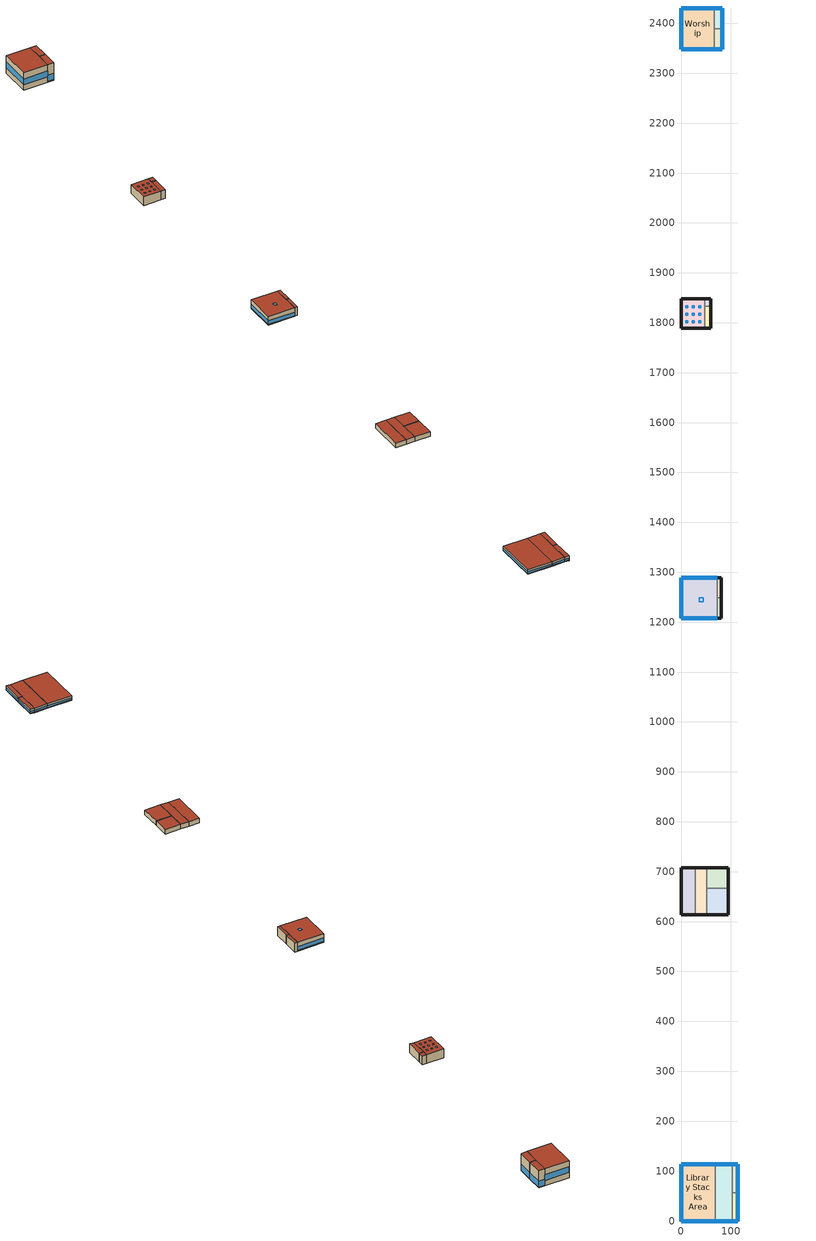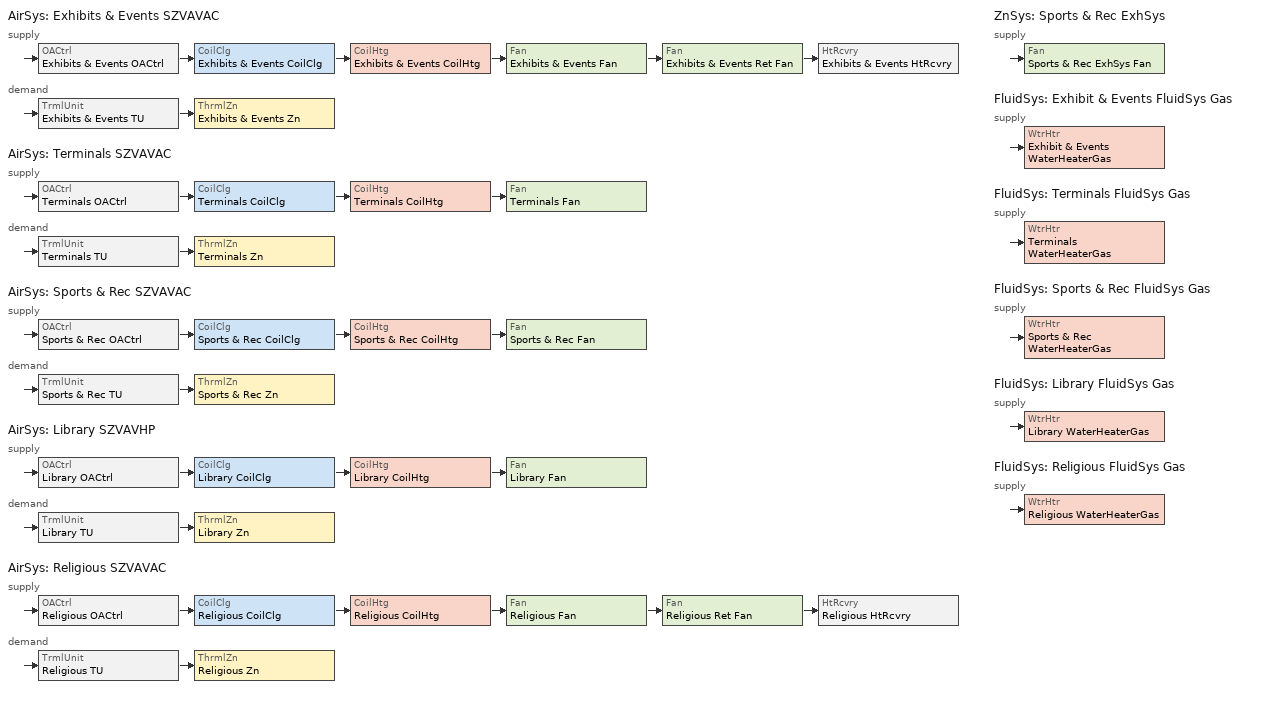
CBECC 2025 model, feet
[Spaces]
Conference Room
 floor ground (SlabOnOrBelowGradeF073): 114,57 114,0 102.6,0 102.6,57 z0
 wall outside (MetalFrameWallU055): 102.6,0 114,0 114,57 z0:13
 wall to Library Reading Area (MetalFrameWallInterior): 102.6,57 102.6,0 z0:13
 wall to Lobby Main Entry (MetalFrameWallInterior): 114,57 102.6,57 z0:13
 window (FixedWindowU034): 102.68,0 113.92,0 z2.49:7.11; 114,0.08 114,56.92 z2.49:7.06
 roof outside (FlatNonresWoodFramingAndOtherRoofU034): 114,0 114,57 102.6,57 102.6,0 z13
Library Reading Area
 floor ground (SlabOnOrBelowGradeF073): 102.6,114 102.6,0 68.4,0 68.4,114 z0
 wall outside (MetalFrameWallU055): 102.6,114 68.4,114 / 68.4,0 102.6,0 z0:13
 wall to Lobby Main Entry (MetalFrameWallInterior): 102.6,57 102.6,114 z0:13
 wall to Library Stacks Area (MetalFrameWallInterior): 68.4,114 68.4,0 z0:13
 window (FixedWindowU034): 102.52,114 68.48,114 / 68.48,0 102.52,0 z2.49:7.07
 roof outside (FlatNonresWoodFramingAndOtherRoofU034): 102.6,0 102.6,114 68.4,114 68.4,0 z13
Lobby Main Entry
 floor ground (SlabOnOrBelowGradeF073): 114,114 114,57 102.6,57 102.6,114 z0
 wall outside (MetalFrameWallU055): 114,57 114,114 102.6,114 z0:13
 window (FixedWindowU034): 113.92,114 102.68,114 z2.49:7.11; 114,57.08 114,113.92 z2.49:7.06
 roof outside (FlatNonresWoodFramingAndOtherRoofU034): 114,57 114,114 102.6,114 102.6,57 z13
Library Stacks Area
 floor ground (SlabOnOrBelowGradeF073): 68.4,114 68.4,0 0,0 0,114 z0
 wall outside (MetalFrameWallU055): 68.4,114 0,114 0,0 68.4,0 z0:13
 window (FixedWindowU034): 0.08,0 68.32,0 / 0,113.92 0,0.08 / 68.32,114 0.08,114 z2.49:7.05
 roof outside (FlatNonresWoodFramingAndOtherRoofU034): 68.4,0 68.4,114 0,114 0,0 z13
Convention Conference Multipurpose and Meeting Area
 floor ground (SlabOnOrBelowGradeF073): 28.3,708.3 28.3,614 0,614 0,708.3 z0
 wall outside (MetalFrameWallU055): 28.3,708.3 0,708.3 0,614 28.3,614 z0:13
 wall to Theater Area Motion Pictures (MetalFrameWallInterior): 28.3,614 28.3,708.3 z0:13
 roof outside (FlatNonresWoodFramingAndOtherRoofU034): 28.3,614 28.3,708.3 0,708.3 0,614 z13
Theater Area Motion Pictures
 floor ground (SlabOnOrBelowGradeF073): 51.9,708.3 51.9,614 28.3,614 28.3,708.3 z0
 wall outside (MetalFrameWallU055): 28.3,614 51.9,614 / 51.9,708.3 28.3,708.3 z0:13
 wall to Museum Area Exhibition Display (MetalFrameWallInterior): 51.9,666.4 51.9,708.3 z0:13
 wall to Auditorium Area (MetalFrameWallInterior): 51.9,614 51.9,666.4 z0:13
 roof outside (FlatNonresWoodFramingAndOtherRoofU034): 51.9,614 51.9,708.3 28.3,708.3 28.3,614 z13
Museum Area Exhibition Display
 floor ground (SlabOnOrBelowGradeF073): 94.3,708.3 94.3,666.4 51.9,666.4 51.9,708.3 z0
 wall outside (MetalFrameWallU055): 94.3,666.4 94.3,708.3 51.9,708.3 z0:13
 wall to Auditorium Area (MetalFrameWallInterior): 51.9,666.4 94.3,666.4 z0:13
 roof outside (FlatNonresWoodFramingAndOtherRoofU034): 94.3,666.4 94.3,708.3 51.9,708.3 51.9,666.4 z13
Auditorium Area
 floor ground (SlabOnOrBelowGradeF073): 94.3,666.4 94.3,614 51.9,614 51.9,666.4 z0
 wall outside (MetalFrameWallU055): 51.9,614 94.3,614 94.3,666.4 z0:13
 roof outside (FlatNonresWoodFramingAndOtherRoofU034): 94.3,614 94.3,666.4 51.9,666.4 51.9,614 z13
Exercise fitness center & gym areas
 floor ground (SlabOnOrBelowGradeF073): 47.3,1847.7 47.3,1788.6 0,1788.6 0,1847.7 z0
 wall outside (MetalFrameWallU055): 47.3,1847.7 0,1847.7 0,1788.6 47.3,1788.6 z0:25
 wall to Restroom (MetalFrameWallInterior): 47.3,1832.9 47.3,1847.7 z0:25
 wall to Locker Room (MetalFrameWallInterior): 47.3,1788.6 47.3,1832.9 z0:25
 roof outside (FlatNonresWoodFramingAndOtherRoofU034): 47.3,1788.6 47.3,1847.7 0,1847.7 0,1788.6 z25
 skylight (Skylight): 13,1799.6 13,1803.6 9,1803.6 9,1799.6 z25; 26,1799.6 26,1803.6 22,1803.6 22,1799.6 z25; 39,1799.6 39,1803.6 35,1803.6 35,1799.6 z25; 26,1814.6 26,1818.6 22,1818.6 22,1814.6 z25; 39,1814.6 39,1818.6 35,1818.6 35,1814.6 z25; 13,1814.6 13,1818.6 9,1818.6 9,1814.6 z25; 13,1829.6 13,1833.6 9,1833.6 9,1829.6 z25; 26,1829.6 26,1833.6 22,1833.6 22,1829.6 z25; 39,1829.6 39,1833.6 35,1833.6 35,1829.6 z25
Restroom
 floor ground (SlabOnOrBelowGradeF073): 59.1,1847.7 59.1,1832.9 47.3,1832.9 47.3,1847.7 z0
 wall outside (MetalFrameWallU055): 59.1,1832.9 59.1,1847.7 47.3,1847.7 z0:25
 wall to Locker Room (MetalFrameWallInterior): 47.3,1832.9 59.1,1832.9 z0:25
 roof outside (FlatNonresWoodFramingAndOtherRoofU034): 59.1,1832.9 59.1,1847.7 47.3,1847.7 47.3,1832.9 z25
Locker Room
 floor ground (SlabOnOrBelowGradeF073): 59.1,1832.9 59.1,1788.6 47.3,1788.6 47.3,1832.9 z0
 wall outside (MetalFrameWallU055): 47.3,1788.6 59.1,1788.6 59.1,1832.9 z0:25
 roof outside (FlatNonresWoodFramingAndOtherRoofU034): 59.1,1788.6 59.1,1832.9 47.3,1832.9 47.3,1788.6 z25
Conference Room 1
 floor ground (SlabOnOrBelowGradeF073): 83,2430.7 83,2389.2 66.4,2389.2 66.4,2430.7 z0
 wall outside (MetalFrameWallU055): 83,2389.2 83,2430.7 66.4,2430.7 z0:50
 wall to Office General (MetalFrameWallInterior): 66.4,2389.2 83,2389.2 z0:50
 wall to Worship (MetalFrameWallInterior): 66.4,2430.7 66.4,2389.2 z0:50
 window (FixedWindowU034): 82.92,2430.7 66.48,2430.7 z2.49:19.16; 83,2389.28 83,2430.62 z2.49:19.06
 roof outside (FlatNonresWoodFramingAndOtherRoofU034): 83,2389.2 83,2430.7 66.4,2430.7 66.4,2389.2 z50
Office General
 floor ground (SlabOnOrBelowGradeF073): 83,2389.2 83,2347.7 66.4,2347.7 66.4,2389.2 z0
 wall outside (MetalFrameWallU055): 66.4,2347.7 83,2347.7 83,2389.2 z0:50
 wall to Worship (MetalFrameWallInterior): 66.4,2389.2 66.4,2347.7 z0:50
 window (FixedWindowU034): 83,2347.78 83,2389.12 z2.49:19.06; 66.48,2347.7 82.92,2347.7 z2.49:19.16
 roof outside (FlatNonresWoodFramingAndOtherRoofU034): 83,2347.7 83,2389.2 66.4,2389.2 66.4,2347.7 z50
Worship
 floor ground (SlabOnOrBelowGradeF073): 66.4,2430.7 66.4,2347.7 0,2347.7 0,2430.7 z0
 wall outside (MetalFrameWallU055): 66.4,2430.7 0,2430.7 0,2347.7 66.4,2347.7 z0:50
 window (FixedWindowU034): 0.08,2347.7 66.32,2347.7 / 0,2430.62 0,2347.78 / 66.32,2430.7 0.08,2430.7 z15.49:32.03
 roof outside (FlatNonresWoodFramingAndOtherRoofU034): 66.4,2347.7 66.4,2430.7 0,2430.7 0,2347.7 z50
Concourse and Atria Area
 floor ground (SlabOnOrBelowGradeF073): 72.3,1288.6 72.3,1208.3 0,1208.3 0,1288.6 z0
 wall outside (MetalFrameWallU055): 72.3,1288.6 0,1288.6 0,1208.3 72.3,1208.3 z0:25
 wall to Transportation Function Baggage (MetalFrameWallInterior): 72.3,1248.45 72.3,1288.6 z0:25
 wall to Transportation Function Ticket (MetalFrameWallInterior): 72.3,1208.3 72.3,1248.45 z0:25
 window (FixedWindowU034): 0.08,1208.3 72.22,1208.3 / 0,1288.52 0,1208.38 / 72.22,1288.6 0.08,1288.6 z2.53:12.55
 roof outside (FlatNonresWoodFramingAndOtherRoofU034): 72.3,1208.3 72.3,1288.6 0,1288.6 0,1208.3 z25
 skylight (Skylight): 44.15,1240.45 44.15,1248.45 36.15,1248.45 36.15,1240.45 z25
Transportation Function Baggage
 floor ground (SlabOnOrBelowGradeF073): 80.3,1288.6 80.3,1248.45 72.3,1248.45 72.3,1288.6 z0
 wall outside (MetalFrameWallU055): 80.3,1248.45 80.3,1288.6 72.3,1288.6 z0:25
 wall to Transportation Function Ticket (MetalFrameWallInterior): 72.3,1248.45 80.3,1248.45 z0:25
 roof outside (FlatNonresWoodFramingAndOtherRoofU034): 80.3,1248.45 80.3,1288.6 72.3,1288.6 72.3,1248.45 z25
Transportation Function Ticket
 floor ground (SlabOnOrBelowGradeF073): 80.3,1248.45 80.3,1208.3 72.3,1208.3 72.3,1248.45 z0
 wall outside (MetalFrameWallU055): 72.3,1208.3 80.3,1208.3 80.3,1248.45 z0:25
 roof outside (FlatNonresWoodFramingAndOtherRoofU034): 80.3,1208.3 80.3,1248.45 72.3,1248.45 72.3,1208.3 z25
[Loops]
AirSys 'Exhibits & Events SZVAVAC'
 supply: OACtrl 'Exhibits & Events OACtrl' > CoilClg 'Exhibits & Events CoilClg' > CoilHtg 'Exhibits & Events CoilHtg' > Fan 'Exhibits & Events Fan' > Fan 'Exhibits & Events Ret Fan' > HtRcvry 'Exhibits & Events HtRcvry'
 demand: TrmlUnit 'Exhibits & Events TU' > ThrmlZn 'Exhibits & Events Zn'
AirSys 'Terminals SZVAVAC'
 supply: OACtrl 'Terminals OACtrl' > CoilClg 'Terminals CoilClg' > CoilHtg 'Terminals CoilHtg' > Fan 'Terminals Fan'
 demand: TrmlUnit 'Terminals TU' > ThrmlZn 'Terminals Zn'
AirSys 'Sports & Rec SZVAVAC'
 supply: OACtrl 'Sports & Rec OACtrl' > CoilClg 'Sports & Rec CoilClg' > CoilHtg 'Sports & Rec CoilHtg' > Fan 'Sports & Rec Fan'
 demand: TrmlUnit 'Sports & Rec TU' > ThrmlZn 'Sports & Rec Zn'
AirSys 'Library SZVAVHP'
 supply: OACtrl 'Library OACtrl' > CoilClg 'Library CoilClg' > CoilHtg 'Library CoilHtg' > Fan 'Library Fan'
 demand: TrmlUnit 'Library TU' > ThrmlZn 'Library Zn'
AirSys 'Religious SZVAVAC'
 supply: OACtrl 'Religious OACtrl' > CoilClg 'Religious CoilClg' > CoilHtg 'Religious CoilHtg' > Fan 'Religious Fan' > Fan 'Religious Ret Fan' > HtRcvry 'Religious HtRcvry'
 demand: TrmlUnit 'Religious TU' > ThrmlZn 'Religious Zn'
ZnSys 'Sports & Rec ExhSys'
 supply: Fan 'Sports & Rec ExhSys Fan'
FluidSys 'Exhibit & Events FluidSys Gas'
 supply: WtrHtr 'Exhibit & Events WaterHeaterGas'
FluidSys 'Terminals FluidSys Gas'
 supply: WtrHtr 'Terminals WaterHeaterGas'
FluidSys 'Sports & Rec FluidSys Gas'
 supply: WtrHtr 'Sports & Rec WaterHeaterGas'
FluidSys 'Library FluidSys Gas'
 supply: WtrHtr 'Library WaterHeaterGas'
FluidSys 'Religious FluidSys Gas'
 supply: WtrHtr 'Religious WaterHeaterGas'
[Proj]
Project: CliZn=ClimateZone12; ZipCode=95814; DisableMandOccSensorCtrl=1; AirBarrier=Air barrier - not verified
[Bldg]
Assembly: BldgAz=0; TotStoryCnt=1; AboveGrdStoryCnt=1
[Mat]
Name | CodeCat | CodeItem
Stucco - 7/8 in. | Plastering Materials | Stucco - 7/8 in.
Compliance Insulation R14.60 | Insulation Board | Compliance Insulation R14.60
Air - Metal Wall Framing - 16 or 24 in. OC | Air | Air - Metal Wall Framing - 16 or 24 in. OC
Gypsum Board - 1/2 in. | Bldg Board and Siding | Gypsum Board - 1/2 in.
Compliance Insulation R1.41 | Insulation Board | Compliance Insulation R1.41
Compliance Insulation R0.02 | Insulation Board | Compliance Insulation R0.02
Gypsum Board - 5/8 in. | Bldg Board and Siding | Gypsum Board - 5/8 in.
Metal Standing Seam - 1/16 in. | Roofing | Metal Standing Seam - 1/16 in.
Compliance Insulation R28.63 | Insulation Board | Compliance Insulation R28.63
[ConsAssm] ExtRoughness=MediumRough
MetalFrameWallU055: CompatibleSurfType=ExteriorWall; SpecMthd=Layers; MatRef[1]=Stucco - 7/8 in.; MatRef[2]=Compliance Insulation R14.60; MatRef[3]=Compliance Insulation R1.41; MatRef[4]=Compliance Insulation R0.02; MatRef[5]=Compliance Insulation R0.02; MatRef[6]=Air - Metal Wall Framing - 16 or 24 in. OC; MatRef[7]=Gypsum Board - 1/2 in.
MetalFrameWallInterior: CompatibleSurfType=InteriorWall; SpecMthd=Layers; MatRef[1]=Gypsum Board - 5/8 in.; MatRef[2]=Air - Metal Wall Framing - 16 or 24 in. OC; MatRef[3]=Gypsum Board - 5/8 in.
SlabOnOrBelowGradeF073: CompatibleSurfType=UndergroundFloor; SpecMthd=FFactor
FlatNonresWoodFramingAndOtherRoofU034: CompatibleSurfType=Roof; SpecMthd=Layers; MatRef[1]=Metal Standing Seam - 1/16 in.; MatRef[2]=Compliance Insulation R28.63; CRRCInitialRefl=0.63; CRRCAgedRefl=0.63; CRRCInitialEmit=0.85; CRRCAgedEmit=0.85; CRRCInitialSRI=75; CRRCAgedSRI=75
[FenCons] FenProdType=FixedWindow
Name | FenType | AssmContext | CertificationMthd | SHGC | UFactor | VT | SkyltGlz | SkyltCurb
FixedWindowU034 | VerticalFenestration | Manufactured | NFRCRated | 0.22 | 0.34 | 0.42
Skylight | Skylight |  |  | 0.9 | 0.88 | 0.64 | Plastic | CurbMounted
[Story]
Name | Mult
Library | 2
Exhibits & Events | 12
Sports & Rec | 29
Religious | 9
Terminals | 3
[Spc]
Name | Story | ThrmlZnRef | Vol | SpcFunc | SHWFluidSegRef | Skylit100PctControlled | FuncSchGrp | ExhNumFixtures | SkyltReqExcpt | SkyltReqExcptFrac
Conference Room | Library | Library Zn | 8447.4 | Convention, Conference, Multipurpose and Meeting Area | Library SHWSupplyGas
Library Reading Area | Library | Library Zn | 50684.4 | Library (Reading Area) | Library SHWSupplyGas
Library Stacks Area | Library | Library Zn | 101369 | Library (Stacks Area) | Library SHWSupplyGas
Lobby Main Entry | Library | Library Zn | 8447.4 | Lobby, Main Entry | Library SHWSupplyGas
Convention Conference Multipurpose and Meeting Area | Exhibits & Events | Exhibits & Events Zn | 34693 | Convention, Conference, Multipurpose and Meeting Area | Exhibit & Events SHWSupplyGas | 1
Theater Area Motion Pictures | Exhibits & Events | Exhibits & Events Zn | 28931.2 | Theater Area (Motion Picture) | Exhibit & Events SHWSupplyGas
Auditorium Area | Exhibits & Events | Exhibits & Events Zn | 28882.9 | Auditorium Area | Exhibit & Events SHWSupplyGas
Museum Area Exhibition Display | Exhibits & Events | Exhibits & Events Zn | 23095.3 | Museum Area (Exhibition/Display) | Exhibit & Events SHWSupplyGas
Exercise fitness center & gym areas | Sports & Rec | Sports & Rec Zn | 69885.7 | Exercise/Fitness Center and Gymnasium Areas | Sports & Rec SHWSupplyGas | 1 | Assembly
Locker Room | Sports & Rec | Sports & Rec Zn | 13068.5 | Locker Room | Sports & Rec SHWSupplyGas
Restroom | Sports & Rec | Sports & Rec Zn | 4366 | Restrooms | Sports & Rec SHWSupplyGas |  |  | 6
Conference Room 1 | Religious | Religious Zn | 34445 | Convention, Conference, Multipurpose and Meeting Area | Religious SHWSupplyGas
Office General | Religious | Religious Zn | 34445 | Office Area (>250 square feet) | Religious SHWSupplyGas
Worship | Religious | Religious Zn | 275560 | Religious Worship Area | Religious SHWSupplyGas | 0 |  |  | Church | 1
Concourse and Atria Area | Terminals | Terminals Zn | 145142 | Concourse and Atria Area | Terminals SHWSupplyGas
Transportation Function Baggage | Terminals | Terminals Zn | 8030 | Transportation Function (Baggage Area) | Terminals SHWSupplyGas
Transportation Function Ticket | Terminals | Terminals Zn | 8030 | Transportation Function (Ticketing Area) | Terminals SHWSupplyGas
[ThrmlZn] Type=Conditioned
Name | ExhSrc | ExhHtRcvryRef | PriAirCondgSysRef[1] | VentSysRef | ExhSysRef
Exhibits & Events Zn | TransferFromAdjacentZones | Exhibits & Events HtRcvry
Terminals Zn |  |  | Terminals SZVAVAC | Terminals SZVAVAC
Sports & Rec Zn |  |  | Sports & Rec SZVAVAC | Sports & Rec SZVAVAC | Sports & Rec ExhSys
Library Zn |  |  | Library SZVAVHP | Library SZVAVHP
Religious Zn | TransferFromAdjacentZones | Religious HtRcvry | Religious SZVAVAC | Religious SZVAVAC
[AirSys]
Name | Type | CtrlZnRef | Cnt | AirFlowPerSqFt
Exhibits & Events SZVAVAC | SZVAVAC | Exhibits & Events Zn | 12
Terminals SZVAVAC | SZVAVAC | Terminals Zn | 3
Sports & Rec SZVAVAC | SZVAVAC | Sports & Rec Zn | 29
Library SZVAVHP | SZVAVHP | Library Zn | 2
Religious SZVAVAC | SZVAVAC | Religious Zn | 9 | 1.5
[AirSeg]
Name | Sys | Type
Exhibits & Events AirSeg Sup | Exhibits & Events SZVAVAC | Supply
Exhibits & Events AirSeg Ret | Exhibits & Events SZVAVAC | Return
Terminals AirSeg Sup | Terminals SZVAVAC | Supply
Terminals AirSeg Ret | Terminals SZVAVAC | Return
Sports & Rec AirSeg Sup | Sports & Rec SZVAVAC | Supply
Sports & Rec AirSeg Ret | Sports & Rec SZVAVAC | Return
Library AirSeg Sup | Library SZVAVHP | Supply
Library AirSeg Ret | Library SZVAVHP | Return
Religious AirSeg Sup | Religious SZVAVAC | Supply
Religious AirSeg Ret | Religious SZVAVAC | Return
[CoilClg] Type=DirectExpansion; NumClgStages=2
Name | Sys
Exhibits & Events CoilClg | Exhibits & Events SZVAVAC
Terminals CoilClg | Terminals SZVAVAC
Sports & Rec CoilClg | Sports & Rec SZVAVAC
Library CoilClg | Library SZVAVHP
Religious CoilClg | Religious SZVAVAC
[CoilHtg]
Name | Sys | Type
Exhibits & Events CoilHtg | Exhibits & Events SZVAVAC | Furnace
Terminals CoilHtg | Terminals SZVAVAC | Furnace
Sports & Rec CoilHtg | Sports & Rec SZVAVAC | Furnace
Library CoilHtg | Library SZVAVHP | HeatPump
Religious CoilHtg | Religious SZVAVAC | Furnace
[Fan]
Name | Sys | FlowMin
Exhibits & Events Fan | Exhibits & Events SZVAVAC | 1334
Exhibits & Events Ret Fan | Exhibits & Events SZVAVAC
Terminals Fan | Terminals SZVAVAC
Sports & Rec Fan | Sports & Rec SZVAVAC | 1398
Library Fan | Library SZVAVHP | 2404
Religious Fan; Religious Ret Fan | Religious SZVAVAC
Sports & Rec ExhSys Fan | Sports & Rec ExhSys
[TrmlUnit] Type=VAVNoReheatBox
Name | Sys | ZnServedRef
Exhibits & Events TU | Exhibits & Events SZVAVAC | Exhibits & Events Zn
Terminals TU | Terminals SZVAVAC | Terminals Zn
Sports & Rec TU | Sports & Rec SZVAVAC | Sports & Rec Zn
Library TU | Library SZVAVHP | Library Zn
Religious TU | Religious SZVAVAC | Religious Zn
[OACtrl] EconoCtrlMthd=FixedDryBulb; EconoIntegration=Integrated
Name | Sys
Exhibits & Events OACtrl | Exhibits & Events SZVAVAC
Terminals OACtrl | Terminals SZVAVAC
Sports & Rec OACtrl | Sports & Rec SZVAVAC
Library OACtrl | Library SZVAVHP
Religious OACtrl | Religious SZVAVAC
[HtRcvry]
Name | Sys
Exhibits & Events HtRcvry | Exhibits & Events SZVAVAC
Religious HtRcvry | Religious SZVAVAC
[ZnSys]
Sports & Rec ExhSys: Type=Exhaust; Cnt=29
[FluidSys] Type=ServiceHotWater
Name | Cnt
Exhibit & Events FluidSys Gas | 12
Terminals FluidSys Gas | 3
Sports & Rec FluidSys Gas | 29
Library FluidSys Gas | 2
Religious FluidSys Gas | 9
[FluidSeg]
Name | Sys | Type | Src
Exhibit & Events SHWSupplyGas | Exhibit & Events FluidSys Gas | PrimarySupply
Exhibit & Events SHWMakeupGas | Exhibit & Events FluidSys Gas | MakeupFluid | MunicipalWater
Terminals SHWSupplyGas | Terminals FluidSys Gas | PrimarySupply
Terminals SHWMakeupGas | Terminals FluidSys Gas | MakeupFluid | MunicipalWater
Sports & Rec SHWSupplyGas | Sports & Rec FluidSys Gas | PrimarySupply
Sports & Rec SHWMakeupGas | Sports & Rec FluidSys Gas | MakeupFluid | MunicipalWater
Library SHWSupplyGas | Library FluidSys Gas | PrimarySupply
Library SHWMakeupGas | Library FluidSys Gas | MakeupFluid | MunicipalWater
Religious SHWSupplyGas | Religious FluidSys Gas | PrimarySupply
Religious SHWMakeupGas | Religious FluidSys Gas | MakeupFluid | MunicipalWater
[WtrHtr]
Name | Sys | FluidSegOutRef | FluidSegMakeupRef
Exhibit & Events WaterHeaterGas | Exhibit & Events FluidSys Gas | Exhibit & Events SHWSupplyGas | Exhibit & Events SHWMakeupGas
Terminals WaterHeaterGas | Terminals FluidSys Gas | Terminals SHWSupplyGas | Terminals SHWMakeupGas
Sports & Rec WaterHeaterGas | Sports & Rec FluidSys Gas | Sports & Rec SHWSupplyGas | Sports & Rec SHWMakeupGas
Library WaterHeaterGas | Library FluidSys Gas | Library SHWSupplyGas | Library SHWMakeupGas
Religious WaterHeaterGas | Religious FluidSys Gas | Religious SHWSupplyGas | Religious SHWMakeupGas
[PVArray]
Assembly PV: DCSysSize=345.4
[Batt]
Assembly Battery: MaxCap=378.316
